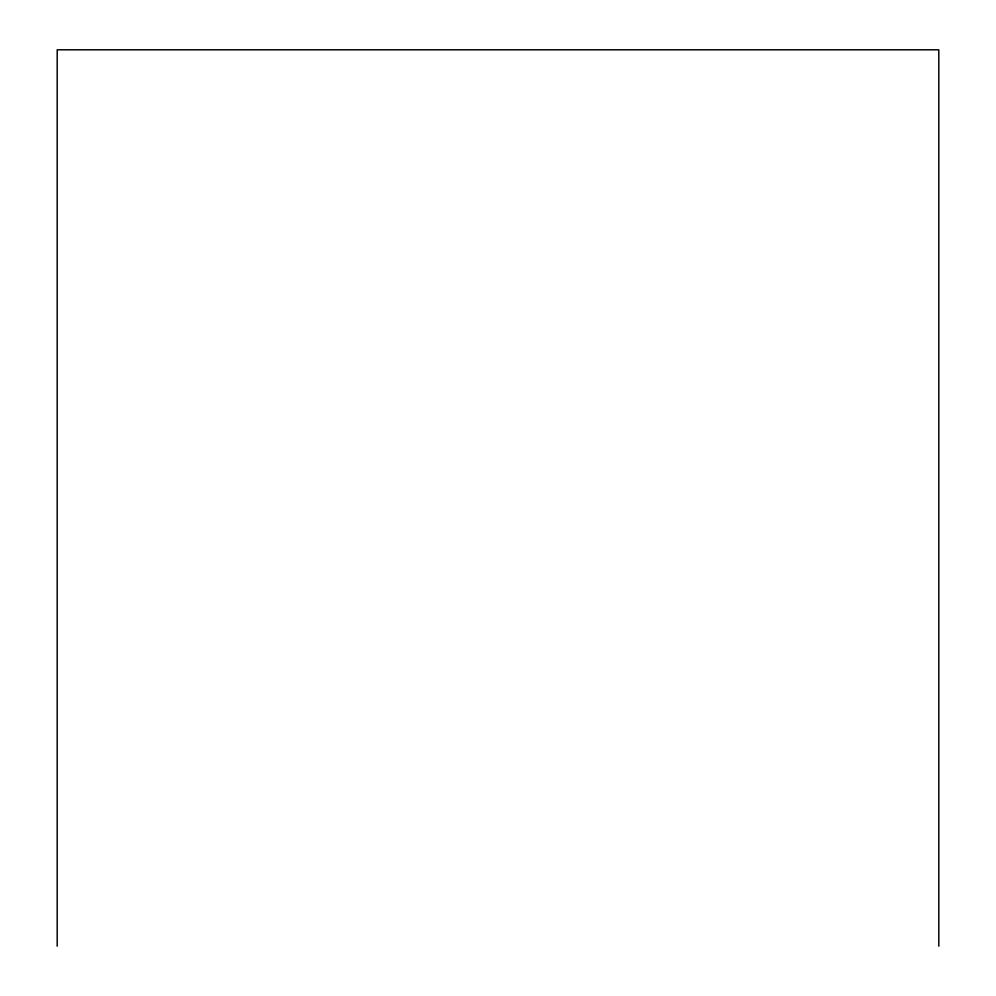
<?xml version="1.0" encoding="UTF-8"?>
<svg xmlns="http://www.w3.org/2000/svg" width="996" height="996" viewBox="0 0 996 996"><rect width="100%" height="100%" fill="white"/><g stroke="black" fill="none" stroke-linecap="round" stroke-linejoin="round"><path stroke-width="1.49" d="M938.805 946.2L938.805 49.8L57.195 49.8L57.195 946.2"/></g></svg>
